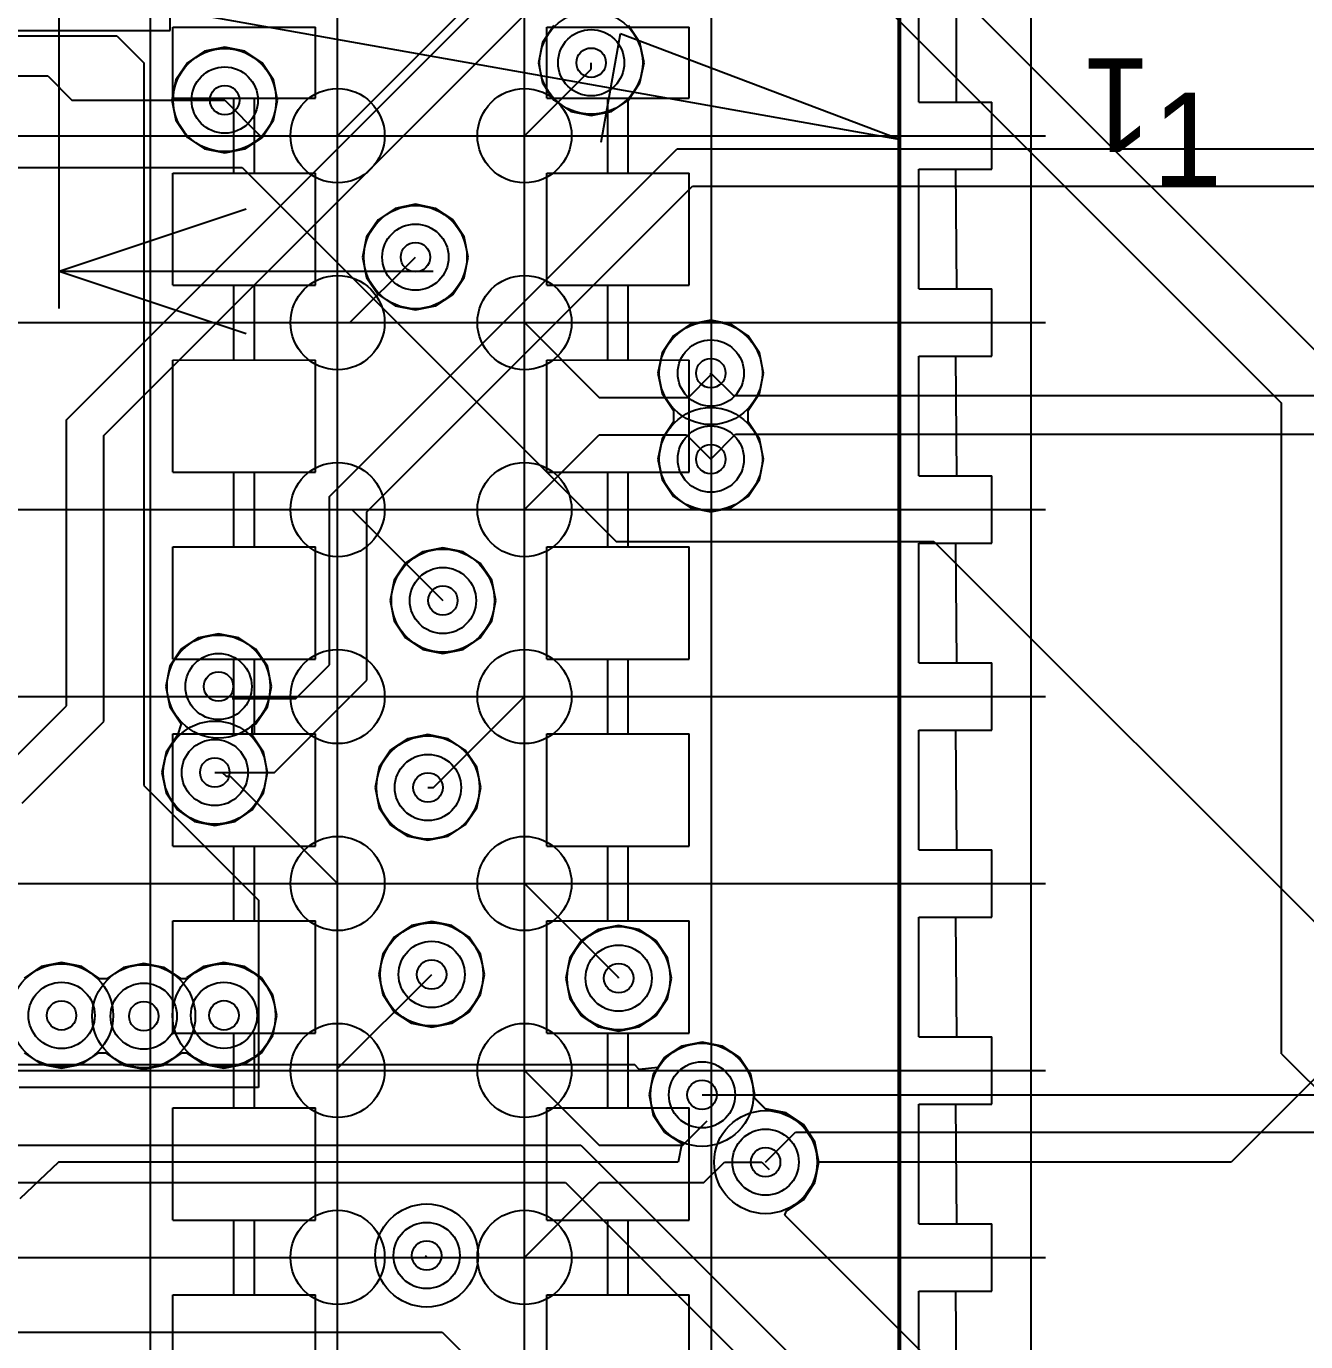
# Model space of a CAD drawing. Extents: x 28 to 300, y 18 to 330.
# Drawn here: x 145.18 to 153.87, y 167.51 to 176.44 of the extents above; entities that cross this region are included whole.
import ezdxf

# ---------------------------------------------------------------- set-up
doc = ezdxf.new("R2010")
doc.units = 0
for name, color, linetype in [('BOTTOMLAYER', 5, 'CONTINUOUS'), ('DRILLDRAWING', 1, 'CONTINUOUS'), ('INTERNALPLANE1', 76, 'CONTINUOUS'), ('INTERNALPLANE6', 136, 'CONTINUOUS'), ('MECHANICAL11', 56, 'CONTINUOUS'), ('MECHANICAL14', 56, 'CONTINUOUS'), ('MECHANICAL15', 56, 'CONTINUOUS'), ('MECHANICAL8', 56, 'CONTINUOUS'), ('MIDLAYER1', 16, 'CONTINUOUS'), ('MIDLAYER3', 90, 'CONTINUOUS'), ('MULTILAYER', 9, 'CONTINUOUS'), ('TOPLAYER', 1, 'CONTINUOUS'), ('TOPOVERLAY', 2, 'CONTINUOUS'), ('TOPPASTE', 8, 'CONTINUOUS'), ('TOPSOLDER', 216, 'CONTINUOUS'), ('VIAHOLELAYER', 16, 'CONTINUOUS')]:
    doc.layers.add(name, color=color, linetype=linetype)

msp = doc.modelspace()

# ---------------------------------------------------------------- linework, layer by layer
at = {"layer": 'BOTTOMLAYER'}
for p, q in [((143.7894, 176.1067), (145.321, 176.1067)), ((145.321, 176.1067), (145.4861, 175.9416)), ((145.4861, 175.9416), (146.5238, 175.9416)), ((144.7368, 175.4835), (146.6418, 175.4835)), ((146.6418, 175.4835), (149.1818, 172.9435)), ((149.1818, 172.9435), (151.3408, 172.9435)), ((151.3408, 172.9435), (156.6748, 167.6095)), ((147.8685, 172.8738), (147.752, 172.796)), ((148.0058, 172.9011), (147.8685, 172.8738)), ((148.1431, 172.8738), (148.0058, 172.9011)), ((148.2596, 172.796), (148.1431, 172.8738)), ((147.752, 172.796), (147.6742, 172.6795)), ((148.3374, 172.6795), (148.2596, 172.796)), ((147.6742, 172.6795), (147.6469, 172.5422)), ((148.3647, 172.5422), (148.3374, 172.6795)), ((147.6469, 172.5422), (147.6742, 172.4049)), ((148.3374, 172.4049), (148.3647, 172.5422)), ((147.6742, 172.4049), (147.752, 172.2884)), ((148.2596, 172.2884), (148.3374, 172.4049)), ((146.3445, 172.2896), (146.228, 172.2118)), ((146.4818, 172.3169), (146.3445, 172.2896)), ((146.6191, 172.2896), (146.4818, 172.3169)), ((146.7356, 172.2118), (146.6191, 172.2896)), ((147.752, 172.2884), (147.8685, 172.2106)), ((148.1431, 172.2106), (148.2596, 172.2884)), ((146.228, 172.2118), (146.1502, 172.0953)), ((146.8134, 172.0953), (146.7356, 172.2118)), ((147.8685, 172.2106), (148.0058, 172.1833)), ((148.0058, 172.1833), (148.1431, 172.2106)), ((146.1502, 172.0953), (146.1229, 171.958)), ((146.8407, 171.958), (146.8134, 172.0953)), ((146.1229, 171.958), (146.1502, 171.8207)), ((146.8134, 171.8207), (146.8407, 171.958)), ((146.1502, 171.8207), (146.228, 171.7042)), ((146.7356, 171.7042), (146.8134, 171.8207)), ((146.228, 171.7042), (146.2026, 171.6276)), ((146.228, 171.7042), (146.228, 171.7042)), ((146.7102, 171.6873), (146.7356, 171.7042)), ((146.7102, 171.6276), (146.7102, 171.6873)), ((146.2026, 171.6276), (146.1248, 171.5111)), ((146.2026, 171.6276), (146.2026, 171.6276)), ((146.788, 171.5111), (146.7102, 171.6276)), ((147.7669, 171.6038), (147.6504, 171.526)), ((147.9042, 171.6311), (147.7669, 171.6038)), ((148.0415, 171.6038), (147.9042, 171.6311)), ((148.158, 171.526), (148.0415, 171.6038)), ((146.1248, 171.5111), (146.0975, 171.3738)), ((146.8153, 171.3738), (146.788, 171.5111)), ((147.6504, 171.526), (147.5726, 171.4095)), ((148.2358, 171.4095), (148.158, 171.526)), ((147.5726, 171.4095), (147.5453, 171.2722)), ((148.2631, 171.2722), (148.2358, 171.4095)), ((146.0975, 171.3738), (146.1248, 171.2365)), ((146.788, 171.2365), (146.8153, 171.3738)), ((146.1248, 171.2365), (146.2026, 171.12)), ((146.7102, 171.12), (146.788, 171.2365)), ((147.5453, 171.2722), (147.5726, 171.1349)), ((148.2358, 171.1349), (148.2631, 171.2722)), ((146.2026, 171.12), (146.3191, 171.0422)), ((146.5937, 171.0422), (146.7102, 171.12)), ((147.5726, 171.1349), (147.6504, 171.0184)), ((148.158, 171.0184), (148.2358, 171.1349)), ((146.3191, 171.0422), (146.4564, 171.0149)), ((146.4564, 171.0149), (146.5937, 171.0422)), ((147.6504, 171.0184), (147.7669, 170.9406)), ((147.7669, 170.9406), (147.9042, 170.9133)), ((147.9042, 170.9133), (148.0415, 170.9406)), ((148.0415, 170.9406), (148.158, 171.0184)), ((147.7923, 170.3338), (147.6758, 170.256)), ((147.9296, 170.3611), (147.7923, 170.3338)), ((148.0669, 170.3338), (147.9296, 170.3611)), ((148.1834, 170.256), (148.0669, 170.3338)), ((149.1996, 170.3357), (149.0623, 170.3084)), ((149.3369, 170.3084), (149.1996, 170.3357)), ((147.6758, 170.256), (147.598, 170.1395)), ((148.2612, 170.1395), (148.1834, 170.256)), ((148.9458, 170.2306), (148.868, 170.1141)), ((149.0623, 170.3084), (148.9458, 170.2306)), ((149.4534, 170.2306), (149.3369, 170.3084)), ((149.5312, 170.1141), (149.4534, 170.2306)), ((147.598, 170.1395), (147.5707, 170.0022)), ((148.2885, 170.0022), (148.2612, 170.1395)), ((148.868, 170.1141), (148.8407, 169.9768)), ((149.5585, 169.9768), (149.5312, 170.1141)), ((147.5707, 170.0022), (147.598, 169.8649)), ((148.2612, 169.8649), (148.2885, 170.0022)), ((148.8407, 169.9768), (148.868, 169.8395)), ((149.5312, 169.8395), (149.5585, 169.9768)), ((147.598, 169.8649), (147.6758, 169.7484)), ((148.1834, 169.7484), (148.2612, 169.8649)), ((148.868, 169.8395), (148.9458, 169.723)), ((149.4534, 169.723), (149.5312, 169.8395)), ((147.6758, 169.7484), (147.7923, 169.6706)), ((148.0669, 169.6706), (148.1834, 169.7484)), ((148.9458, 169.723), (149.0623, 169.6452)), ((149.3369, 169.6452), (149.4534, 169.723)), ((147.7923, 169.6706), (147.9296, 169.6433)), ((147.9296, 169.6433), (148.0669, 169.6706)), ((149.0623, 169.6452), (149.1996, 169.6179)), ((149.1996, 169.6179), (149.3369, 169.6452)), ((149.6287, 169.5159), (149.5122, 169.4381)), ((149.766, 169.5432), (149.6287, 169.5159)), ((149.9034, 169.5159), (149.766, 169.5432)), ((150.0198, 169.4381), (149.9034, 169.5159)), ((149.5122, 169.4381), (149.4661, 169.3691)), ((150.0976, 169.3217), (150.0198, 169.4381)), ((149.3088, 169.3875), (145.1178, 169.3875)), ((149.3397, 169.3566), (149.3088, 169.3875)), ((149.4661, 169.3691), (149.3397, 169.3566)), ((150.1249, 169.1843), (150.0976, 169.3217)), ((150.1213, 169.1662), (150.1249, 169.1843)), ((150.1978, 169.0897), (150.1213, 169.1662)), ((150.3366, 169.0621), (150.1978, 169.0897)), ((150.4542, 168.9835), (150.3366, 169.0621)), ((150.5328, 168.8659), (150.4542, 168.9835)), ((144.6696, 168.842), (148.9436, 168.842)), ((148.9436, 168.842), (154.1094, 163.6761)), ((150.5604, 168.7271), (150.5328, 168.8659)), ((150.5328, 168.5884), (150.5604, 168.7271)), ((144.6696, 168.588), (148.8384, 168.588)), ((148.8384, 168.588), (153.8554, 163.5709)), ((150.4542, 168.4707), (150.5328, 168.5884)), ((150.3366, 168.3922), (150.4542, 168.4707)), ((150.329, 168.3673), (150.3366, 168.3922)), ((152.3568, 166.3395), (150.329, 168.3673))]:
    msp.add_line(p, q, dxfattribs=at)
for centre in [(149.013, 176.1956), (146.5238, 175.9416), (147.8192, 174.8748), (149.8258, 174.0871), (149.8258, 173.5029), (148.0058, 172.5422), (146.4818, 171.958), (146.4564, 171.3738), (147.9042, 171.2722), (147.9296, 170.0022), (149.1996, 169.9768), (145.4153, 169.7238), (145.9738, 169.7186), (146.5186, 169.7244), (149.766, 169.1843), (150.1978, 168.7271), (147.8954, 168.093)]:
    msp.add_circle(centre, 0.225, dxfattribs=at)
at = {"layer": 'DRILLDRAWING'}
for centre in [(149.013, 176.1956), (146.5238, 175.9416), (147.8192, 174.8748), (149.8258, 174.0871), (149.8258, 173.5029), (148.0058, 172.5422), (146.4818, 171.958), (146.4564, 171.3738), (147.9042, 171.2722), (147.9296, 170.0022), (149.1996, 169.9768), (145.4153, 169.7238), (145.9738, 169.7186), (146.5186, 169.7244), (149.766, 169.1843), (150.1978, 168.7271), (147.8954, 168.093)]:
    msp.add_circle(centre, 0.1, dxfattribs=at)
at = {"layer": 'INTERNALPLANE1'}
for centre in [(149.013, 176.1956), (146.5238, 175.9416), (147.8192, 174.8748), (149.8258, 174.0871), (149.8258, 173.5029), (148.0058, 172.5422), (146.4818, 171.958), (146.4564, 171.3738), (147.9042, 171.2722), (147.9296, 170.0022), (149.1996, 169.9768), (145.4153, 169.7238), (145.9738, 169.7186), (146.5186, 169.7244), (149.766, 169.1843), (150.1978, 168.7271), (147.8954, 168.093)]:
    msp.add_circle(centre, 0.35, dxfattribs=at)
at = {"layer": 'INTERNALPLANE6'}
for centre in [(146.5238, 175.9416), (149.8258, 174.0871), (149.8258, 173.5029), (146.4818, 171.958), (146.4564, 171.3738), (145.4153, 169.7238), (145.9738, 169.7186), (146.5186, 169.7244), (149.766, 169.1843), (150.1978, 168.7271)]:
    msp.add_circle(centre, 0.35, dxfattribs=at)
at = {"layer": 'MECHANICAL11'}
for p, q in [((151.1148, 128.1102), (151.1148, 179.1384)), ((145.3998, 174.5254), (145.3998, 177.7954)), ((140.6478, 177.5382), (151.1148, 175.6737)), ((149.08, 175.6552), (149.2116, 176.3936)), ((149.2116, 176.3936), (151.1148, 175.6737)), ((150.0998, 175.6994), (151.0998, 175.6994)), ((145.3998, 174.7794), (146.6698, 175.2028)), ((145.3998, 174.7794), (147.9398, 174.7794)), ((145.3998, 174.7794), (146.6698, 174.3561))]:
    msp.add_line(p, q, dxfattribs=at)
at = {"layer": 'MECHANICAL14'}
for p, q in [((152.0018, 122.2075), (152.0018, 178.8242)), ((151.4938, 175.9286), (151.4938, 178.24)), ((151.2398, 175.9286), (151.2398, 177.986)), ((146.1707, 176.4366), (147.1394, 176.4366)), ((146.1707, 175.954), (146.1707, 176.4366)), ((147.1394, 175.954), (147.1394, 176.4366)), ((148.7107, 176.4366), (149.6794, 176.4366)), ((148.7107, 175.954), (148.7107, 176.4366)), ((149.6794, 175.954), (149.6794, 176.4366)), ((146.1707, 175.954), (147.1394, 175.954)), ((146.5852, 175.446), (146.5852, 175.954)), ((146.7249, 175.446), (146.7249, 175.954)), ((148.7107, 175.954), (149.6794, 175.954)), ((149.1252, 175.446), (149.1252, 175.954)), ((149.2649, 175.446), (149.2649, 175.954)), ((151.2398, 175.9286), (151.7338, 175.9286)), ((151.7338, 175.4714), (151.7338, 175.9286)), ((146.1707, 174.684), (146.1707, 175.446)), ((146.1707, 175.446), (147.1394, 175.446)), ((147.1394, 174.684), (147.1394, 175.446)), ((148.7107, 174.684), (148.7107, 175.446)), ((148.7107, 175.446), (149.6794, 175.446)), ((149.6794, 174.684), (149.6794, 175.446)), ((151.2398, 174.6586), (151.2398, 175.4714)), ((151.2398, 175.4714), (151.7338, 175.4714)), ((151.4868, 175.4714), (151.4938, 174.6586)), ((146.1707, 174.684), (147.1394, 174.684)), ((146.5852, 174.176), (146.5852, 174.684)), ((146.7249, 174.176), (146.7249, 174.684)), ((148.7107, 174.684), (149.6794, 174.684)), ((149.1252, 174.176), (149.1252, 174.684)), ((149.2649, 174.176), (149.2649, 174.684)), ((151.2398, 174.6586), (151.7338, 174.6586)), ((151.7338, 174.2014), (151.7338, 174.6586)), ((146.1707, 173.414), (146.171, 174.176)), ((146.171, 174.1762), (147.1394, 174.176)), ((147.1394, 173.414), (147.1394, 174.176)), ((148.7107, 173.414), (148.711, 174.176)), ((148.711, 174.1762), (149.6794, 174.176)), ((149.6794, 173.414), (149.6794, 174.176)), ((151.2398, 173.3886), (151.2398, 174.2014)), ((151.2398, 174.2014), (151.7338, 174.2014)), ((151.4868, 174.2014), (151.4938, 173.3886)), ((146.1707, 173.414), (147.1394, 173.414)), ((146.5852, 172.906), (146.5852, 173.414)), ((146.7249, 172.906), (146.7249, 173.414)), ((148.7107, 173.414), (149.6794, 173.414)), ((149.1252, 172.906), (149.1252, 173.414)), ((149.2649, 172.906), (149.2649, 173.414)), ((151.2398, 173.3886), (151.7338, 173.3886)), ((151.7338, 172.9314), (151.7338, 173.3886)), ((146.1707, 172.144), (146.1707, 172.906)), ((146.1707, 172.906), (147.1394, 172.906)), ((147.1394, 172.144), (147.1394, 172.906)), ((148.7107, 172.144), (148.7107, 172.906)), ((148.7107, 172.906), (149.6794, 172.906)), ((149.6794, 172.144), (149.6794, 172.906)), ((151.2398, 172.1186), (151.2398, 172.9314)), ((151.2398, 172.9314), (151.7338, 172.9314)), ((151.4868, 172.9314), (151.4938, 172.1186)), ((146.1707, 172.144), (147.1394, 172.144)), ((146.5852, 171.636), (146.5852, 172.144)), ((146.7249, 171.636), (146.7249, 172.144)), ((148.7107, 172.144), (149.6794, 172.144)), ((149.1252, 171.636), (149.1252, 172.144)), ((149.2649, 171.636), (149.2649, 172.144)), ((151.2398, 172.1186), (151.7338, 172.1186)), ((151.7338, 171.6614), (151.7338, 172.1186)), ((151.2398, 170.8486), (151.2398, 171.6614)), ((151.2398, 171.6614), (151.7338, 171.6614)), ((151.4868, 171.6614), (151.4938, 170.8486)), ((146.1707, 170.874), (146.171, 171.636)), ((146.171, 171.6362), (147.1394, 171.636)), ((147.1394, 170.874), (147.1394, 171.636)), ((148.7107, 170.874), (148.711, 171.636)), ((148.711, 171.6362), (149.6794, 171.636)), ((149.6794, 170.874), (149.6794, 171.636)), ((146.1707, 170.874), (147.1394, 170.874)), ((146.5852, 170.366), (146.5852, 170.874)), ((146.7249, 170.366), (146.7249, 170.874)), ((148.7107, 170.874), (149.6794, 170.874)), ((149.1252, 170.366), (149.1252, 170.874)), ((149.2649, 170.366), (149.2649, 170.874)), ((151.2398, 170.8486), (151.7338, 170.8486)), ((151.7338, 170.3914), (151.7338, 170.8486)), ((146.1707, 169.604), (146.1707, 170.366)), ((146.1707, 170.366), (147.1394, 170.366)), ((147.1394, 169.604), (147.1394, 170.366)), ((148.7107, 169.604), (148.7107, 170.366)), ((148.7107, 170.366), (149.6794, 170.366)), ((149.6794, 169.604), (149.6794, 170.366)), ((151.2398, 169.5786), (151.2398, 170.3914)), ((151.2398, 170.3914), (151.7338, 170.3914)), ((151.4868, 170.3914), (151.4938, 169.5786)), ((146.1707, 169.604), (147.1394, 169.604)), ((146.5852, 169.096), (146.5852, 169.604)), ((146.7249, 169.096), (146.7249, 169.604)), ((148.7107, 169.604), (149.6794, 169.604)), ((149.1252, 169.096), (149.1252, 169.604)), ((149.2649, 169.096), (149.2649, 169.604)), ((151.2398, 169.5786), (151.7338, 169.5786)), ((151.7338, 169.1214), (151.7338, 169.5786)), ((146.1707, 168.334), (146.1707, 169.096)), ((146.1707, 169.096), (147.1394, 169.096)), ((147.1394, 168.334), (147.1394, 169.096)), ((148.7107, 168.334), (148.7107, 169.096)), ((148.7107, 169.096), (149.6794, 169.096)), ((149.6794, 168.334), (149.6794, 169.096)), ((151.2398, 168.3086), (151.2398, 169.1214)), ((151.2398, 169.1214), (151.7338, 169.1214)), ((151.4868, 169.1214), (151.4938, 168.3086)), ((146.1707, 168.334), (147.1394, 168.334)), ((146.5852, 167.826), (146.5852, 168.334)), ((146.7249, 167.826), (146.7249, 168.334)), ((148.7107, 168.334), (149.6794, 168.334)), ((149.1252, 167.826), (149.1252, 168.334)), ((149.2649, 167.826), (149.2649, 168.334)), ((151.2398, 168.3086), (151.7338, 168.3086)), ((151.7338, 167.8514), (151.7338, 168.3086)), ((146.1707, 167.064), (146.1707, 167.826)), ((146.1707, 167.826), (147.1394, 167.826)), ((147.1394, 167.064), (147.1394, 167.826)), ((148.7107, 167.064), (148.7107, 167.826)), ((148.7107, 167.826), (149.6794, 167.826)), ((149.6794, 167.064), (149.6794, 167.826)), ((151.2398, 167.0386), (151.2398, 167.8514)), ((151.2398, 167.8514), (151.7338, 167.8514)), ((151.4868, 167.8514), (151.4938, 167.0386))]:
    msp.add_line(p, q, dxfattribs=at)
at = {"layer": 'MECHANICAL15'}
for p, q in [((146.153, 176.415), (146.153, 177.915)), ((143.153, 176.415), (146.153, 176.415))]:
    msp.add_line(p, q, dxfattribs=at)
at = {"layer": 'MECHANICAL8'}
for p, q in [((146.0201, 175.7), (146.0201, 176.7)), ((147.2901, 175.7), (147.2901, 176.7)), ((148.5601, 175.7), (148.5601, 176.7)), ((149.8301, 175.7), (149.8301, 176.7)), ((151.1001, 175.7), (151.1001, 176.7)), ((144.7501, 175.7), (145.7501, 175.7)), ((145.0201, 175.7), (146.0201, 175.7)), ((146.0201, 174.7), (146.0201, 175.7)), ((146.0201, 175.7), (147.0201, 175.7)), ((146.2901, 175.7), (147.2901, 175.7)), ((147.2901, 174.7), (147.2901, 175.7)), ((147.2901, 175.7), (148.2901, 175.7)), ((147.5601, 175.7), (148.5601, 175.7)), ((148.5601, 174.7), (148.5601, 175.7)), ((148.5601, 175.7), (149.5601, 175.7)), ((148.8301, 175.7), (149.8301, 175.7)), ((149.8301, 174.7), (149.8301, 175.7)), ((149.8301, 175.7), (150.8301, 175.7)), ((150.1001, 175.7), (151.1001, 175.7)), ((151.1001, 174.7), (151.1001, 175.7)), ((151.1001, 175.7), (152.1001, 175.7)), ((146.0201, 174.43), (146.0201, 175.43)), ((147.2901, 174.43), (147.2901, 175.43)), ((148.5601, 174.43), (148.5601, 175.43)), ((149.8301, 174.43), (149.8301, 175.43)), ((151.1001, 174.43), (151.1001, 175.43)), ((144.7501, 174.43), (145.7501, 174.43)), ((145.0201, 174.43), (146.0201, 174.43)), ((146.0201, 173.43), (146.0201, 174.43)), ((146.0201, 174.43), (147.0201, 174.43)), ((146.2901, 174.43), (147.2901, 174.43)), ((147.2901, 173.43), (147.2901, 174.43)), ((147.2901, 174.43), (148.2901, 174.43)), ((147.5601, 174.43), (148.5601, 174.43)), ((148.5601, 173.43), (148.5601, 174.43)), ((148.5601, 174.43), (149.5601, 174.43)), ((148.8301, 174.43), (149.8301, 174.43)), ((149.8301, 173.43), (149.8301, 174.43)), ((149.8301, 174.43), (150.8301, 174.43)), ((150.1001, 174.43), (151.1001, 174.43)), ((151.1001, 173.43), (151.1001, 174.43)), ((151.1001, 174.43), (152.1001, 174.43)), ((146.0201, 173.16), (146.0201, 174.16)), ((147.2901, 173.16), (147.2901, 174.16)), ((148.5601, 173.16), (148.5601, 174.16)), ((149.8301, 173.16), (149.8301, 174.16)), ((151.1001, 173.16), (151.1001, 174.16)), ((144.7501, 173.16), (145.7501, 173.16)), ((145.0201, 173.16), (146.0201, 173.16)), ((146.0201, 172.16), (146.0201, 173.16)), ((146.0201, 173.16), (147.0201, 173.16)), ((146.2901, 173.16), (147.2901, 173.16)), ((147.2901, 172.16), (147.2901, 173.16)), ((147.2901, 173.16), (148.2901, 173.16)), ((147.5601, 173.16), (148.5601, 173.16)), ((148.5601, 172.16), (148.5601, 173.16)), ((148.5601, 173.16), (149.5601, 173.16)), ((148.8301, 173.16), (149.8301, 173.16)), ((149.8301, 172.16), (149.8301, 173.16)), ((149.8301, 173.16), (150.8301, 173.16)), ((150.1001, 173.16), (151.1001, 173.16)), ((151.1001, 172.16), (151.1001, 173.16)), ((151.1001, 173.16), (152.1001, 173.16)), ((146.0201, 171.89), (146.0201, 172.89)), ((147.2901, 171.89), (147.2901, 172.89)), ((148.5601, 171.89), (148.5601, 172.89)), ((149.8301, 171.89), (149.8301, 172.89)), ((151.1001, 171.89), (151.1001, 172.89)), ((144.7501, 171.89), (145.7501, 171.89)), ((145.0201, 171.89), (146.0201, 171.89)), ((146.0201, 170.89), (146.0201, 171.89)), ((146.0201, 171.89), (147.0201, 171.89)), ((146.2901, 171.89), (147.2901, 171.89)), ((147.2901, 170.89), (147.2901, 171.89)), ((147.2901, 171.89), (148.2901, 171.89)), ((147.5601, 171.89), (148.5601, 171.89)), ((148.5601, 170.89), (148.5601, 171.89)), ((148.5601, 171.89), (149.5601, 171.89)), ((148.8301, 171.89), (149.8301, 171.89)), ((149.8301, 170.89), (149.8301, 171.89)), ((149.8301, 171.89), (150.8301, 171.89)), ((150.1001, 171.89), (151.1001, 171.89)), ((151.1001, 170.89), (151.1001, 171.89)), ((151.1001, 171.89), (152.1001, 171.89)), ((146.0201, 170.62), (146.0201, 171.62)), ((147.2901, 170.62), (147.2901, 171.62)), ((148.5601, 170.62), (148.5601, 171.62)), ((149.8301, 170.62), (149.8301, 171.62)), ((151.1001, 170.62), (151.1001, 171.62)), ((144.7501, 170.62), (145.7501, 170.62)), ((145.0201, 170.62), (146.0201, 170.62)), ((146.0201, 169.62), (146.0201, 170.62)), ((146.0201, 170.62), (147.0201, 170.62)), ((146.2901, 170.62), (147.2901, 170.62)), ((147.2901, 169.62), (147.2901, 170.62)), ((147.2901, 170.62), (148.2901, 170.62)), ((147.5601, 170.62), (148.5601, 170.62)), ((148.5601, 169.62), (148.5601, 170.62)), ((148.5601, 170.62), (149.5601, 170.62)), ((148.8301, 170.62), (149.8301, 170.62)), ((149.8301, 169.62), (149.8301, 170.62)), ((149.8301, 170.62), (150.8301, 170.62)), ((150.1001, 170.62), (151.1001, 170.62)), ((151.1001, 169.62), (151.1001, 170.62)), ((151.1001, 170.62), (152.1001, 170.62)), ((146.0201, 169.35), (146.0201, 170.35)), ((147.2901, 169.35), (147.2901, 170.35)), ((148.5601, 169.35), (148.5601, 170.35)), ((149.8301, 169.35), (149.8301, 170.35)), ((151.1001, 169.35), (151.1001, 170.35)), ((144.7501, 169.35), (145.7501, 169.35)), ((145.0201, 169.35), (146.0201, 169.35)), ((146.0201, 168.35), (146.0201, 169.35)), ((146.0201, 169.35), (147.0201, 169.35)), ((146.2901, 169.35), (147.2901, 169.35)), ((147.2901, 168.35), (147.2901, 169.35)), ((147.2901, 169.35), (148.2901, 169.35)), ((147.5601, 169.35), (148.5601, 169.35)), ((148.5601, 168.35), (148.5601, 169.35)), ((148.5601, 169.35), (149.5601, 169.35)), ((148.8301, 169.35), (149.8301, 169.35)), ((149.8301, 168.35), (149.8301, 169.35)), ((149.8301, 169.35), (150.8301, 169.35)), ((150.1001, 169.35), (151.1001, 169.35)), ((151.1001, 168.35), (151.1001, 169.35)), ((151.1001, 169.35), (152.1001, 169.35)), ((146.0201, 168.08), (146.0201, 169.08)), ((147.2901, 168.08), (147.2901, 169.08)), ((148.5601, 168.08), (148.5601, 169.08)), ((149.8301, 168.08), (149.8301, 169.08)), ((151.1001, 168.08), (151.1001, 169.08)), ((144.7501, 168.08), (145.7501, 168.08)), ((145.0201, 168.08), (146.0201, 168.08)), ((146.0201, 167.08), (146.0201, 168.08)), ((146.0201, 168.08), (147.0201, 168.08)), ((146.2901, 168.08), (147.2901, 168.08)), ((147.2901, 167.08), (147.2901, 168.08)), ((147.2901, 168.08), (148.2901, 168.08)), ((147.5601, 168.08), (148.5601, 168.08)), ((148.5601, 167.08), (148.5601, 168.08)), ((148.5601, 168.08), (149.5601, 168.08)), ((148.8301, 168.08), (149.8301, 168.08)), ((149.8301, 167.08), (149.8301, 168.08)), ((149.8301, 168.08), (150.8301, 168.08)), ((150.1001, 168.08), (151.1001, 168.08)), ((151.1001, 167.08), (151.1001, 168.08)), ((151.1001, 168.08), (152.1001, 168.08)), ((146.0201, 166.81), (146.0201, 167.81)), ((147.2901, 166.81), (147.2901, 167.81)), ((148.5601, 166.81), (148.5601, 167.81)), ((149.8301, 166.81), (149.8301, 167.81)), ((151.1001, 166.81), (151.1001, 167.81))]:
    msp.add_line(p, q, dxfattribs=at)
at = {"layer": 'MIDLAYER1'}
for p, q in [((145.448, 173.769), (151.257, 179.578)), ((145.702, 173.6638), (151.3622, 179.324)), ((147.235, 173.2492), (149.5972, 175.6114)), ((149.5972, 175.6114), (159.4824, 175.6114)), ((147.489, 173.144), (149.7024, 175.3574)), ((149.7024, 175.3574), (159.5876, 175.3574)), ((149.8258, 174.0871), (149.9787, 173.9341)), ((149.9787, 173.9341), (159.6883, 173.9341)), ((145.448, 171.8259), (145.448, 173.769)), ((145.702, 171.7207), (145.702, 173.6638)), ((149.8258, 173.5029), (149.9945, 173.6716)), ((149.9945, 173.6716), (159.785, 173.6716)), ((147.235, 172.1062), (147.235, 173.2492)), ((147.489, 172.001), (147.489, 173.144)), ((147.0064, 171.8776), (147.235, 172.1062)), ((146.8618, 171.3738), (147.489, 172.001)), ((146.5746, 171.8776), (147.0064, 171.8776)), ((145.0416, 171.4195), (145.448, 171.8259)), ((145.1468, 171.1655), (145.702, 171.7207)), ((146.4564, 171.3738), (146.8618, 171.3738)), ((149.766, 169.1843), (156.7601, 169.1843)), ((150.1978, 168.7271), (150.401, 168.9303)), ((150.401, 168.9303), (156.8653, 168.9303))]:
    msp.add_line(p, q, dxfattribs=at)
for centre in [(149.013, 176.1956), (146.5238, 175.9416), (147.8192, 174.8748), (149.8258, 174.0871), (149.8258, 173.5029), (148.0058, 172.5422), (146.4818, 171.958), (146.4564, 171.3738), (147.9042, 171.2722), (147.9296, 170.0022), (149.1996, 169.9768), (145.4153, 169.7238), (145.9738, 169.7186), (146.5186, 169.7244), (149.766, 169.1843), (150.1978, 168.7271), (147.8954, 168.093)]:
    msp.add_circle(centre, 0.225, dxfattribs=at)
at = {"layer": 'MIDLAYER3'}
for p, q in [((161.671, 177.038), (153.3601, 168.7271)), ((148.7592, 176.4494), (148.6814, 176.3329)), ((149.3446, 176.3329), (149.2668, 176.4494)), ((146.5238, 176.3005), (146.3865, 176.2732)), ((146.6611, 176.2732), (146.5238, 176.3005)), ((148.6814, 176.3329), (148.6541, 176.1956)), ((149.3719, 176.1956), (149.3446, 176.3329)), ((146.3865, 176.2732), (146.27, 176.1954)), ((146.7776, 176.1954), (146.6611, 176.2732)), ((146.27, 176.1954), (146.1922, 176.0789)), ((146.8554, 176.0789), (146.7776, 176.1954)), ((148.6541, 176.1956), (148.6814, 176.0583)), ((149.3446, 176.0583), (149.3719, 176.1956)), ((146.1922, 176.0789), (146.1649, 175.9416)), ((146.8827, 175.9416), (146.8554, 176.0789)), ((148.6814, 176.0583), (148.7592, 175.9418)), ((149.2668, 175.9418), (149.3446, 176.0583)), ((146.1649, 175.9416), (146.1922, 175.8043)), ((146.8554, 175.8043), (146.8827, 175.9416)), ((148.7592, 175.9418), (148.8757, 175.864)), ((149.1503, 175.864), (149.2668, 175.9418)), ((148.8757, 175.864), (149.013, 175.8367)), ((149.013, 175.8367), (149.1503, 175.864)), ((146.1922, 175.8043), (146.27, 175.6878)), ((146.7776, 175.6878), (146.8554, 175.8043)), ((146.27, 175.6878), (146.3865, 175.61)), ((146.6611, 175.61), (146.7776, 175.6878)), ((146.3865, 175.61), (146.5238, 175.5827)), ((146.5238, 175.5827), (146.6611, 175.61)), ((147.8192, 175.2337), (147.6819, 175.2064)), ((147.9565, 175.2064), (147.8192, 175.2337)), ((147.6819, 175.2064), (147.5654, 175.1286)), ((148.073, 175.1286), (147.9565, 175.2064)), ((147.5654, 175.1286), (147.4876, 175.0121)), ((148.1508, 175.0121), (148.073, 175.1286)), ((147.4876, 175.0121), (147.4603, 174.8748)), ((148.1781, 174.8748), (148.1508, 175.0121)), ((147.4603, 174.8748), (147.4876, 174.7375)), ((148.1508, 174.7375), (148.1781, 174.8748)), ((147.4876, 174.7375), (147.5654, 174.621)), ((148.073, 174.621), (148.1508, 174.7375)), ((147.5654, 174.621), (147.6819, 174.5432)), ((147.9565, 174.5432), (148.073, 174.621)), ((147.6819, 174.5432), (147.8192, 174.5159)), ((147.8192, 174.5159), (147.9565, 174.5432)), ((149.8258, 174.446), (149.6885, 174.4186)), ((149.9631, 174.4186), (149.8258, 174.446)), ((149.572, 174.3408), (149.4942, 174.2244)), ((149.6885, 174.4186), (149.572, 174.3408)), ((150.0796, 174.3408), (149.9631, 174.4186)), ((150.1574, 174.2244), (150.0796, 174.3408)), ((149.4942, 174.2244), (149.4669, 174.0871)), ((150.1847, 174.0871), (150.1574, 174.2244)), ((149.4669, 174.0871), (149.4942, 173.9497)), ((150.1574, 173.9497), (150.1847, 174.0871)), ((149.4942, 173.9497), (149.572, 173.8333)), ((150.0796, 173.8333), (150.1574, 173.9497)), ((149.572, 173.8333), (149.572, 173.7566)), ((150.0796, 173.7566), (150.0796, 173.8333)), ((149.572, 173.7566), (149.4942, 173.6402)), ((150.1574, 173.6402), (150.0796, 173.7566)), ((149.4942, 173.6402), (149.4669, 173.5029)), ((150.1847, 173.5029), (150.1574, 173.6402)), ((149.4669, 173.5029), (149.4942, 173.3655)), ((150.1574, 173.3655), (150.1847, 173.5029)), ((149.4942, 173.3655), (149.572, 173.2491)), ((150.0796, 173.2491), (150.1574, 173.3655)), ((149.572, 173.2491), (149.6885, 173.1713)), ((149.6885, 173.1713), (149.8258, 173.144)), ((149.8258, 173.144), (149.9631, 173.1713)), ((149.9631, 173.1713), (150.0796, 173.2491)), ((147.8685, 172.8738), (147.752, 172.796)), ((148.0058, 172.9011), (147.8685, 172.8738)), ((148.1431, 172.8738), (148.0058, 172.9011)), ((148.2596, 172.796), (148.1431, 172.8738)), ((147.752, 172.796), (147.6742, 172.6795)), ((148.3374, 172.6795), (148.2596, 172.796)), ((147.6742, 172.6795), (147.6469, 172.5422)), ((148.3647, 172.5422), (148.3374, 172.6795)), ((147.6469, 172.5422), (147.6742, 172.4049)), ((148.3374, 172.4049), (148.3647, 172.5422)), ((147.6742, 172.4049), (147.752, 172.2884)), ((148.2596, 172.2884), (148.3374, 172.4049)), ((146.3445, 172.2896), (146.228, 172.2118)), ((146.4818, 172.3169), (146.3445, 172.2896)), ((146.6191, 172.2896), (146.4818, 172.3169)), ((146.7356, 172.2118), (146.6191, 172.2896)), ((147.752, 172.2884), (147.8685, 172.2106)), ((148.1431, 172.2106), (148.2596, 172.2884)), ((146.228, 172.2118), (146.1502, 172.0953)), ((146.8134, 172.0953), (146.7356, 172.2118)), ((147.8685, 172.2106), (148.0058, 172.1833)), ((148.0058, 172.1833), (148.1431, 172.2106)), ((146.1502, 172.0953), (146.1229, 171.958)), ((146.8407, 171.958), (146.8134, 172.0953)), ((146.1229, 171.958), (146.1502, 171.8207)), ((146.8134, 171.8207), (146.8407, 171.958)), ((146.1502, 171.8207), (146.228, 171.7042)), ((146.7356, 171.7042), (146.8134, 171.8207)), ((146.228, 171.7042), (146.2026, 171.6276)), ((146.228, 171.7042), (146.228, 171.7042)), ((146.7102, 171.6873), (146.7356, 171.7042)), ((146.7102, 171.6276), (146.7102, 171.6873)), ((146.2026, 171.6276), (146.1248, 171.5111)), ((146.2026, 171.6276), (146.2026, 171.6276)), ((146.788, 171.5111), (146.7102, 171.6276)), ((147.7669, 171.6038), (147.6504, 171.526)), ((147.9042, 171.6311), (147.7669, 171.6038)), ((148.0415, 171.6038), (147.9042, 171.6311)), ((148.158, 171.526), (148.0415, 171.6038)), ((146.1248, 171.5111), (146.0975, 171.3738)), ((146.8153, 171.3738), (146.788, 171.5111)), ((147.6504, 171.526), (147.5726, 171.4095)), ((148.2358, 171.4095), (148.158, 171.526)), ((147.5726, 171.4095), (147.5453, 171.2722)), ((148.2631, 171.2722), (148.2358, 171.4095)), ((146.0975, 171.3738), (146.1248, 171.2365)), ((146.788, 171.2365), (146.8153, 171.3738)), ((146.1248, 171.2365), (146.2026, 171.12)), ((146.7102, 171.12), (146.788, 171.2365)), ((147.5453, 171.2722), (147.5726, 171.1349)), ((148.2358, 171.1349), (148.2631, 171.2722)), ((146.2026, 171.12), (146.3191, 171.0422)), ((146.5937, 171.0422), (146.7102, 171.12)), ((147.5726, 171.1349), (147.6504, 171.0184)), ((148.158, 171.0184), (148.2358, 171.1349)), ((146.3191, 171.0422), (146.4564, 171.0149)), ((146.4564, 171.0149), (146.5937, 171.0422)), ((147.6504, 171.0184), (147.7669, 170.9406)), ((147.7669, 170.9406), (147.9042, 170.9133)), ((147.9042, 170.9133), (148.0415, 170.9406)), ((148.0415, 170.9406), (148.158, 171.0184)), ((147.7923, 170.3338), (147.6758, 170.256)), ((147.9296, 170.3611), (147.7923, 170.3338)), ((148.0669, 170.3338), (147.9296, 170.3611)), ((148.1834, 170.256), (148.0669, 170.3338)), ((149.1996, 170.3357), (149.0623, 170.3084)), ((149.3369, 170.3084), (149.1996, 170.3357)), ((147.6758, 170.256), (147.598, 170.1395)), ((148.2612, 170.1395), (148.1834, 170.256)), ((148.9458, 170.2306), (148.868, 170.1141)), ((149.0623, 170.3084), (148.9458, 170.2306)), ((149.4534, 170.2306), (149.3369, 170.3084)), ((149.5312, 170.1141), (149.4534, 170.2306)), ((147.598, 170.1395), (147.5707, 170.0022)), ((148.2885, 170.0022), (148.2612, 170.1395)), ((145.2779, 170.0554), (145.1615, 169.9776)), ((145.4153, 170.0827), (145.2779, 170.0554)), ((145.5526, 170.0554), (145.4153, 170.0827)), ((145.669, 169.9776), (145.5526, 170.0554)), ((145.8365, 170.0502), (145.72, 169.9724)), ((145.9738, 170.0775), (145.8365, 170.0502)), ((146.1111, 170.0502), (145.9738, 170.0775)), ((146.2276, 169.9724), (146.1111, 170.0502)), ((146.3813, 170.056), (146.2649, 169.9782)), ((146.5186, 170.0833), (146.3813, 170.056)), ((146.656, 170.056), (146.5186, 170.0833)), ((146.7724, 169.9782), (146.656, 170.056)), ((148.868, 170.1141), (148.8407, 169.9768)), ((149.5585, 169.9768), (149.5312, 170.1141)), ((145.6725, 169.9724), (145.669, 169.9776)), ((145.72, 169.9724), (145.6725, 169.9724)), ((146.261, 169.9724), (146.2276, 169.9724)), ((146.2649, 169.9782), (146.261, 169.9724)), ((146.8502, 169.8618), (146.7724, 169.9782)), ((147.5707, 170.0022), (147.598, 169.8649)), ((148.2612, 169.8649), (148.2885, 170.0022)), ((148.8407, 169.9768), (148.868, 169.8395)), ((149.5312, 169.8395), (149.5585, 169.9768)), ((147.598, 169.8649), (147.6758, 169.7484)), ((148.1834, 169.7484), (148.2612, 169.8649)), ((146.8775, 169.7244), (146.8502, 169.8618)), ((148.868, 169.8395), (148.9458, 169.723)), ((149.4534, 169.723), (149.5312, 169.8395)), ((146.8502, 169.5871), (146.8775, 169.7244)), ((147.6758, 169.7484), (147.7923, 169.6706)), ((148.0669, 169.6706), (148.1834, 169.7484)), ((148.9458, 169.723), (149.0623, 169.6452)), ((149.3369, 169.6452), (149.4534, 169.723)), ((147.7923, 169.6706), (147.9296, 169.6433)), ((147.9296, 169.6433), (148.0669, 169.6706)), ((149.0623, 169.6452), (149.1996, 169.6179)), ((149.1996, 169.6179), (149.3369, 169.6452)), ((146.7724, 169.4707), (146.8502, 169.5871)), ((149.6287, 169.5159), (149.5122, 169.4381)), ((149.766, 169.5432), (149.6287, 169.5159)), ((149.9034, 169.5159), (149.766, 169.5432)), ((150.0198, 169.4381), (149.9034, 169.5159)), ((145.1615, 169.47), (145.2779, 169.3922)), ((145.5526, 169.3922), (145.669, 169.47)), ((145.669, 169.47), (145.7165, 169.47)), ((145.7165, 169.47), (145.72, 169.4648)), ((145.72, 169.4648), (145.8365, 169.387)), ((146.1111, 169.387), (146.2276, 169.4648)), ((146.2276, 169.4648), (146.2315, 169.4707)), ((146.2315, 169.4707), (146.2649, 169.4707)), ((146.2649, 169.4707), (146.3813, 169.3929)), ((146.656, 169.3929), (146.7724, 169.4707)), ((149.5122, 169.4381), (149.4344, 169.3217)), ((150.0976, 169.3217), (150.0198, 169.4381)), ((145.2779, 169.3922), (145.4153, 169.3649)), ((145.4153, 169.3649), (145.5526, 169.3922)), ((145.8365, 169.387), (145.9738, 169.3597)), ((145.9738, 169.3597), (146.1111, 169.387)), ((146.3813, 169.3929), (146.5186, 169.3655)), ((146.5186, 169.3655), (146.656, 169.3929)), ((149.4344, 169.3217), (149.4071, 169.1843)), ((150.1249, 169.1843), (150.0976, 169.3217)), ((149.4071, 169.1843), (149.4344, 169.047)), ((150.1207, 169.1631), (150.1249, 169.1843)), ((150.1978, 169.086), (150.1207, 169.1631)), ((150.3352, 169.0587), (150.1978, 169.086)), ((149.4344, 169.047), (149.5122, 168.9305)), ((150.4516, 168.9809), (150.3352, 169.0587)), ((150.5294, 168.8645), (150.4516, 168.9809)), ((149.5122, 168.9305), (149.6287, 168.8527)), ((149.6287, 168.8527), (149.6037, 168.7271)), ((150.5567, 168.7271), (150.5294, 168.8645)), ((145.3953, 168.7271), (145.1308, 168.4781)), ((149.6037, 168.7271), (145.3953, 168.7271)), ((153.3601, 168.7271), (150.5567, 168.7271)), ((144.8855, 167.572), (148.0012, 167.572)), ((148.0012, 167.572), (148.7678, 166.8054))]:
    msp.add_line(p, q, dxfattribs=at)
for centre in [(149.013, 176.1956), (146.5238, 175.9416), (147.8192, 174.8748), (149.8258, 174.0871), (149.8258, 173.5029), (148.0058, 172.5422), (146.4818, 171.958), (146.4564, 171.3738), (147.9042, 171.2722), (147.9296, 170.0022), (149.1996, 169.9768), (145.4153, 169.7238), (145.9738, 169.7186), (146.5186, 169.7244), (149.766, 169.1843), (150.1978, 168.7271), (147.8954, 168.093)]:
    msp.add_circle(centre, 0.225, dxfattribs=at)
at = {"layer": 'MULTILAYER'}
for centre in [(149.013, 176.1956), (146.5238, 175.9416), (147.8192, 174.8748), (149.8258, 174.0871), (149.8258, 173.5029), (148.0058, 172.5422), (146.4818, 171.958), (146.4564, 171.3738), (147.9042, 171.2722), (147.9296, 170.0022), (149.1996, 169.9768), (145.4153, 169.7238), (145.9738, 169.7186), (146.5186, 169.7244), (149.766, 169.1843), (150.1978, 168.7271), (147.8954, 168.093)]:
    msp.add_circle(centre, 0.225, dxfattribs=at)
at = {"layer": 'TOPLAYER'}
for p, q in [((151.0106, 177.1599), (154.1348, 174.0357)), ((147.2901, 175.7), (148.369, 176.7789)), ((150.8074, 176.7789), (153.703, 173.8833)), ((141.8756, 176.3776), (145.7918, 176.3776)), ((145.7918, 176.3776), (145.9738, 176.1956)), ((145.9738, 176.1956), (145.9738, 171.2846)), ((148.5601, 175.7), (149.013, 176.1529)), ((149.013, 176.1529), (149.013, 176.1956)), ((146.5238, 175.9416), (146.7654, 175.7)), ((146.7654, 175.7), (147.2901, 175.7)), ((147.3744, 174.43), (147.8192, 174.8748)), ((147.2901, 174.43), (147.3744, 174.43)), ((148.5601, 174.43), (149.0681, 173.922)), ((149.6734, 173.922), (149.8258, 174.0744)), ((149.8258, 174.0744), (149.8258, 174.0871)), ((149.0681, 173.922), (149.6734, 173.922)), ((153.703, 169.8193), (153.703, 173.8833)), ((148.5601, 173.16), (149.0681, 173.668)), ((149.0681, 173.668), (149.6607, 173.668)), ((149.6607, 173.668), (149.8258, 173.5029)), ((147.2901, 173.16), (147.388, 173.16)), ((147.388, 173.16), (148.0058, 172.5422)), ((146.613, 171.89), (147.2901, 171.89)), ((147.9423, 171.2722), (148.5601, 171.89)), ((146.4564, 171.3738), (146.5072, 171.3738)), ((146.5072, 171.3738), (146.5326, 171.3484)), ((146.5326, 171.3484), (146.5616, 171.3484)), ((146.5616, 171.3484), (147.2901, 170.62)), ((145.9738, 171.2846), (146.7524, 170.506)), ((147.9042, 171.2722), (147.9423, 171.2722)), ((148.5601, 170.62), (149.1996, 169.9804)), ((146.7524, 170.506), (146.7524, 169.2351)), ((147.2901, 169.3627), (147.9296, 170.0022)), ((149.1996, 169.9768), (149.1996, 169.9804)), ((153.703, 169.5145), (153.703, 169.8193)), ((153.703, 169.4637), (153.703, 169.8193)), ((153.703, 169.4637), (157.6908, 165.4759)), ((147.2901, 169.35), (147.2901, 169.3627)), ((148.5601, 169.35), (149.0681, 168.842)), ((146.7524, 169.2351), (145.1268, 169.2351)), ((149.6353, 168.842), (149.8004, 169.0071)), ((149.0681, 168.842), (149.6353, 168.842)), ((149.7793, 168.588), (149.9184, 168.7271)), ((149.9184, 168.7271), (150.1724, 168.7271)), ((150.1724, 168.7271), (150.1851, 168.7144)), ((150.1851, 168.7144), (150.2232, 168.6763)), ((148.5601, 168.08), (149.0681, 168.588)), ((149.0681, 168.588), (149.7793, 168.588)), ((147.2901, 168.08), (147.8824, 168.08)), ((147.8824, 168.08), (147.8954, 168.093))]:
    msp.add_line(p, q, dxfattribs=at)
for centre, radius in [((149.013, 176.1956), 0.225), ((146.5238, 175.9416), 0.225), ((147.2901, 175.7), 0.32), ((148.5601, 175.7), 0.32), ((147.8192, 174.8748), 0.225), ((147.2901, 174.43), 0.32), ((148.5601, 174.43), 0.32), ((149.8258, 174.0871), 0.225), ((149.8258, 173.5029), 0.225), ((147.2901, 173.16), 0.32), ((148.5601, 173.16), 0.32), ((148.0058, 172.5422), 0.225), ((147.2901, 171.89), 0.32), ((148.5601, 171.89), 0.32), ((146.4818, 171.958), 0.225), ((146.4564, 171.3738), 0.225), ((147.9042, 171.2722), 0.225), ((147.2901, 170.62), 0.32), ((148.5601, 170.62), 0.32), ((147.9296, 170.0022), 0.225), ((149.1996, 169.9768), 0.225), ((145.4153, 169.7238), 0.225), ((145.9738, 169.7186), 0.225), ((146.5186, 169.7244), 0.225), ((147.2901, 169.35), 0.32), ((148.5601, 169.35), 0.32), ((149.766, 169.1843), 0.225), ((150.1978, 168.7271), 0.225), ((147.2901, 168.08), 0.32), ((148.5601, 168.08), 0.32), ((147.8954, 168.093), 0.225)]:
    msp.add_circle(centre, radius, dxfattribs=at)
at = {"layer": 'TOPOVERLAY'}
for p, q in [((152.0018, 122.2075), (152.0018, 178.8242)), ((151.4938, 176.135), (151.4938, 178.24))]:
    msp.add_line(p, q, dxfattribs=at)
at = {"layer": 'TOPPASTE'}
for centre in [(147.2901, 175.7), (148.5601, 175.7), (147.2901, 174.43), (148.5601, 174.43), (147.2901, 173.16), (148.5601, 173.16), (147.2901, 171.89), (148.5601, 171.89), (147.2901, 170.62), (148.5601, 170.62), (147.2901, 169.35), (148.5601, 169.35), (147.2901, 168.08), (148.5601, 168.08)]:
    msp.add_circle(centre, 0.32, dxfattribs=at)
at = {"layer": 'TOPSOLDER'}
for centre in [(147.2901, 175.7), (148.5601, 175.7), (147.2901, 174.43), (148.5601, 174.43), (147.2901, 173.16), (148.5601, 173.16), (147.2901, 171.89), (148.5601, 171.89), (147.2901, 170.62), (148.5601, 170.62), (147.2901, 169.35), (148.5601, 169.35), (147.2901, 168.08), (148.5601, 168.08)]:
    msp.add_circle(centre, 0.32, dxfattribs=at)
at = {"layer": 'VIAHOLELAYER'}
for centre in [(149.013, 176.1956), (146.5238, 175.9416), (147.8192, 174.8748), (149.8258, 174.0871), (149.8258, 173.5029), (148.0058, 172.5422), (146.4818, 171.958), (146.4564, 171.3738), (147.9042, 171.2722), (147.9296, 170.0022), (149.1996, 169.9768), (145.4153, 169.7238), (145.9738, 169.7186), (146.5186, 169.7244), (149.766, 169.1843), (150.1978, 168.7271), (147.8954, 168.093)]:
    msp.add_circle(centre, 0.1, dxfattribs=at)

# ---------------------------------------------------------------- texts
at = {"layer": 'MECHANICAL14'}
msp.add_text('1', height=0.635, rotation=180, dxfattribs=at).set_placement((152.8228, 176.225))
at = {"layer": 'TOPOVERLAY'}
msp.add_text('1', height=0.635, dxfattribs=at).set_placement((152.8266, 175.3574))

doc.saveas('drawing.dxf')
